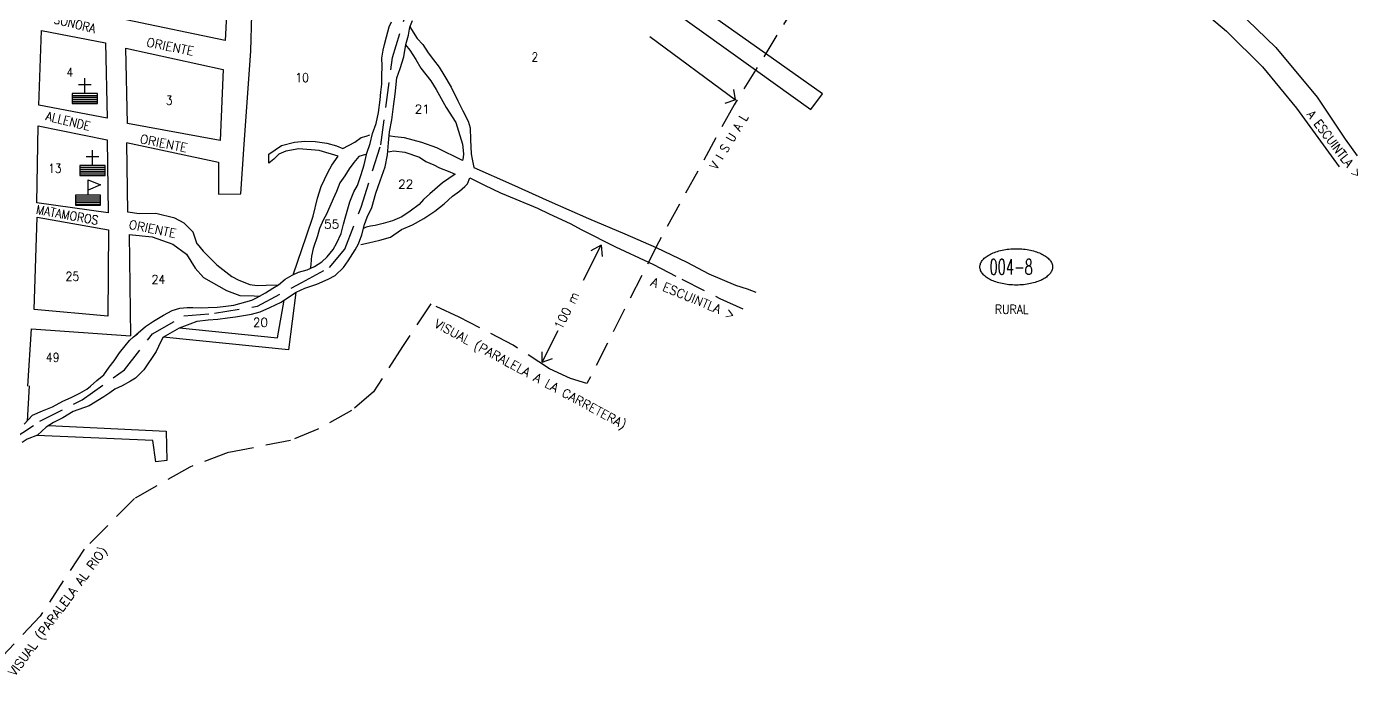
# Model space of a CAD drawing. Extents: x 533624 to 536047, y 1694598 to 1697264.
# Drawn here: x 534931 to 535986, y 1695003 to 1695522 of the extents above; entities that cross this region are included whole.
import ezdxf

# ---------------------------------------------------------------- set-up
doc = ezdxf.new("R2010")
doc.units = 0
doc.header["$LTSCALE"] = 80
doc.header["$MEASUREMENT"] = 0
doc.linetypes.add('HIDDEN', pattern=[0.375, 0.25, -0.125])
doc.layers.get('0').update_dxf_attribs({"linetype": 'CONTINUOUS'})
for name, color, linetype in [('4', 9, 'HIDDEN'), ('6', 10, 'CONTINUOUS'), ('9', 5, 'CONTINUOUS'), ('A', 3, 'CONTINUOUS'), ('C', 1, 'CONTINUOUS'), ('D', 6, 'CONTINUOUS'), ('F', 15, 'CONTINUOUS'), ('L', 14, 'CONTINUOUS')]:
    doc.layers.add(name, color=color, linetype=linetype)
doc.styles.add('ROMANS', font='ROMANS', dxfattribs={"height": 7})

# ---------------------------------------------------------------- blocks, each defined once
blk = doc.blocks.new('ESC')
for p, q in [((0, -2), (0, 10)), ((0, 10), (10, 6)), ((10, 6), (0, 2)), ((-10, -3.5), (10, -3.5)), ((-10, -5), (10, -5)), ((-10, -6.5), (10, -6.5)), ((-10, -8), (10, -8)), ((-10, -9.5), (10, -9.5))]:
    blk.add_line(p, q)
blk.add_lwpolyline([(-10, -2), (-10, -10), (10, -10), (10, -2)], close=True)
blk = doc.blocks.new('IGL')
for p, q in [((-5, 5), (5, 5)), ((0, -2), (0, 10)), ((-10, -3.5), (10, -3.5)), ((-10, -5), (10, -5)), ((-10, -6.5), (10, -6.5)), ((-10, -8), (10, -8)), ((-10, -9.5), (10, -9.5))]:
    blk.add_line(p, q)
blk.add_lwpolyline([(-10, -2), (-10, -10), (10, -10), (10, -2)], close=True)
blk = doc.blocks.new('ELL')
blk.add_circle((0, 0), 1)

msp = doc.modelspace()

# ---------------------------------------------------------------- linework, layer by layer
at = {"layer": '4', "color": 9, "linetype": 'HIDDEN'}
for points in [[(535557.0625, 1695566), (535491.6875, 1695459.75), (535432.0625, 1695351.125), (535375, 1695238.75), (535361.927965, 1695242.676282), (535345.220624, 1695250.484775), (535316.671149, 1695269.103018), (535273.660567, 1695291.43571), (535251.384112, 1695301.847034), (535251.384112, 1695301.847034), (535251.384112, 1695301.847034), (535251.384112, 1695301.847034), (535228.843576, 1695268.071417), (535205.873449, 1695232.115954), (535188.417941, 1695217.291395), (535161.805314, 1695202.563688), (535140.087489, 1695193.635247), (535090.633181, 1695183.982591), (535090.633181, 1695183.982591), (535060.240062, 1695172.601976), (535016.220353, 1695147.62827), (534976.36342, 1695107.346964), (534941.459259, 1695054.293631), (534892.578507, 1695002.660088)], [(534894.290942, 1695178.157785), (534941.349491, 1695208.842343), (534974.869107, 1695225.972264), (535008.388723, 1695249.525906), (535030.497405, 1695278.075775), (535055.458821, 1695292.350709), (535079.707054, 1695294.491949), (535113.939853, 1695300.201923), (535148.885835, 1695318.759338), (535170.994518, 1695330.893032), (535183.118634, 1695345.167967), (535195.955934, 1695378.714063), (535211.649816, 1695427.958185), (535220.921199, 1695497.191617), (535231.618949, 1695532.165207)]]:
    msp.add_lwpolyline(points, dxfattribs=at)
at = {"layer": '6'}
for points in [[(535417.3125, 1695808), (535474.5, 1695783), (535474.5, 1695783), (535583.3125, 1695731.875), (535583.3125, 1695731.875), (535668.3125, 1695688.375), (535668.3125, 1695688.375), (535737.75, 1695648.75), (535737.75, 1695648.75), (535798.75, 1695608.5), (535798.75, 1695608.5), (535846.3125, 1695572.75), (535846.3125, 1695572.75), (535883.75, 1695541.25), (535883.75, 1695541.25), (535921.25, 1695505.125), (535921.25, 1695505.125), (535953.875, 1695465.875), (535953.875, 1695465.875), (535976.0625, 1695432.625), (535976.0625, 1695432.625), (535985.75, 1695419.375)], [(535512, 1695746.875), (535512, 1695746.875), (535584.375, 1695711.375), (535584.375, 1695711.375), (535648, 1695678.875), (535648, 1695678.875), (535709.4375, 1695643.75), (535709.4375, 1695643.75), (535759.6875, 1695611.875), (535759.6875, 1695611.875), (535805.625, 1695580.5), (535805.625, 1695580.5), (535849.875, 1695545.5), (535849.875, 1695545.5), (535882.125, 1695518.25), (535882.125, 1695518.25), (535910.5, 1695489.75), (535910.5, 1695489.75), (535937.5625, 1695457), (535937.5625, 1695457), (535971.375, 1695410.5)]]:
    msp.add_lwpolyline(points, dxfattribs=at)
at = {"layer": '6', "color": 10, "linetype": 'CONTINUOUS'}
for points in [[(535508.743082, 1695487.467454), (535552.436323, 1695456.1321), (535561.725267, 1695468.499105), (535516.667968, 1695500.348272)], [(535429.807283, 1695346.690051), (535454.232133, 1695335.062196), (535471.686425, 1695325.719445), (535492.7072, 1695316.847759), (535502.08909, 1695313.950209), (535508.930026, 1695311.333927)]]:
    msp.add_lwpolyline(points, dxfattribs=at)
at = {"layer": '6', "color": 10, "linetype": 'HIDDEN'}
msp.add_lwpolyline([(535423.819499, 1695334.888548), (535427.754022, 1695333.052709), (535450.27408, 1695321.621237), (535480.384716, 1695306.29359), (535506.969224, 1695294.310344)], dxfattribs=at)
at = {"layer": '9', "color": 5, "linetype": 'CONTINUOUS'}
for points in [[(535017.33805, 1695277.356807), (535025.03893, 1695283.889572), (535031.443775, 1695288.146509), (535039.380188, 1695292.896033), (535046.288382, 1695296.638861), (535052.41465, 1695298.609209), (535058.016047, 1695299.05875), (535062.594607, 1695299.010325), (535069.71412, 1695298.680632), (535074.806789, 1695299.135554), (535081.931682, 1695299.31459), (535086.515622, 1695299.774893), (535095.177464, 1695300.955244), (535109.464915, 1695304.874417), (535113.044849, 1695306.617303), (535120.210098, 1695310.611805), (535126.100834, 1695314.365394), (535130.454622, 1695317.117667), (535135.84201, 1695321.385365), (535141.218637, 1695324.635606), (535146.332828, 1695327.125444), (535153.219499, 1695328.833356), (535159.099474, 1695331.569487), (535164.735845, 1695335.325766), (535169.103085, 1695339.349861), (535173.743522, 1695345.151817), (535176.849701, 1695350.206821), (535180.237148, 1695357.802779), (535182.095718, 1695365.160515), (535183.946217, 1695371.755157), (535187.116964, 1695382.914907), (535190.252736, 1695390.76792), (535193.104551, 1695395.825615), (535195.99403, 1695404.444411), (535198.364019, 1695412.051131), (535200.498476, 1695421.441091), (535203.12283, 1695429.04512), (535204.98678, 1695436.911584), (535207.870879, 1695445.021652), (535209.742901, 1695453.651209), (535211.119645, 1695463.55797), (535211.692941, 1695469.657335), (535212.523292, 1695476.008374), (535212.336186, 1695482.370175), (535212.67664, 1695490.507145), (535212.486843, 1695496.614581), (535213.571559, 1695502.96293), (535214.637442, 1695507.530728), (535216.228196, 1695513.619332), (535218.346511, 1695521.483106), (535220.170107, 1695525.534104)], [(535052.06415, 1695283.025323), (535060.422485, 1695286.059263), (535066.042715, 1695288.289355), (535074.701866, 1695289.215342), (535082.340869, 1695289.897726), (535089.982563, 1695290.834474), (535096.349744, 1695291.530309), (535109.092177, 1695293.685073), (535115.981539, 1695295.64735), (535123.650135, 1695299.127742), (535132.598625, 1695303.357776), (535139.260525, 1695307.866387), (535144.637152, 1695311.116628), (535151.2856, 1695314.353417), (535160.986422, 1695317.557922), (535169.932221, 1695321.533592), (535175.306157, 1695324.529468), (535181.98689, 1695330.81863), (535185.604488, 1695336.122618), (535191.291976, 1695344.711821), (535193.886736, 1695349.517841), (535196.505709, 1695356.613142), (535198.626714, 1695364.73128), (535200.723506, 1695370.560139), (535204.368008, 1695378.407771), (535207.538755, 1695389.567521), (535211.204779, 1695399.450069), (535215.138619, 1695410.601748), (535217.018711, 1695419.994398), (535217.629672, 1695429.654865), (535218.484236, 1695438.295184), (535220.367019, 1695447.942199), (535221.749144, 1695458.357688), (535223.125888, 1695468.264449), (535224.280552, 1695481.226272), (535226.902215, 1695488.575937), (535229.797075, 1695497.703462), (535231.428183, 1695507.607532), (535233.541118, 1695514.962577), (535234.625833, 1695521.310926), (535236.717245, 1695526.631056)], [(534928.823661, 1695206.554204), (534935.512464, 1695213.606459), (534943.435425, 1695217.084161), (534951.355696, 1695220.307498), (534959.543782, 1695224.799967), (534966.189541, 1695227.782392), (534973.095044, 1695231.270855), (534978.46898, 1695234.266732), (534981.548256, 1695236.778092), (534986.429606, 1695241.305535), (534992.071358, 1695245.570543), (534996.205756, 1695251.632244), (535000.329393, 1695256.676487), (535004.466481, 1695262.992552), (535008.849863, 1695268.542833), (535012.4567, 1695272.829364), (535015.541357, 1695275.849453), (535018.617942, 1695278.106449)], [(535039.178449, 1695275.605222), (535037.124667, 1695272.059675), (535033.480165, 1695264.212042), (535023.65828, 1695249.561139), (535017.229221, 1695243.014922), (535013.135178, 1695240.768688), (535006.481349, 1695237.02317), (535000.855738, 1695234.284348), (534996.756314, 1695231.529385), (534992.142781, 1695228.271073), (534980.363999, 1695221.01826), (534967.597353, 1695216.574216), (534959.403886, 1695211.573018), (534952.241328, 1695207.832881), (534946.350592, 1695204.079292), (534939.415495, 1695197.792821), (534931.24086, 1695194.572173), (534927.398491, 1695192.068884)]]:
    msp.add_lwpolyline(points, dxfattribs=at)
at = {"layer": 'F'}
for p, q in [((535011, 1695374.5), (535010.375, 1695429.375)), ((535066.125, 1695349.25), (535062.75, 1695358.75)), ((534931.875, 1695236.625), (534934.5625, 1695282.125)), ((534934.5625, 1695282.125), (535013.1875, 1695276.5))]:
    msp.add_line(p, q, dxfattribs=at)
at = {"layer": 'F', "color": 15, "linetype": 'CONTINUOUS'}
for points in [[(535516.667968, 1695500.348272), (535317.300343, 1695641.273118), (535187.34825, 1695669.358822), (535198.172408, 1695754.72034), (535237.328385, 1695752.779845), (535252.60101, 1695753.635884)], [(535010.046794, 1695429.815247), (535082.89334, 1695414.289991), (535082.878673, 1695388.85086), (535100.689562, 1695389.171267), (535103.395841, 1695428.573537), (535108.500227, 1695502.29348), (535110.136457, 1695560.786532), (535156.823824, 1695549.353844), (535159.796703, 1695565.857937), (535111.840205, 1695577.558441), (535115.866472, 1695669.606072), (535298.375145, 1695631.806354), (535314.097312, 1695627.060995), (535508.743082, 1695487.467454)], [(535234.628524, 1695521.56529), (535240.382054, 1695512.346294), (535244.909497, 1695507.464945), (535249.166434, 1695501.0601), (535253.431442, 1695495.418347), (535257.948124, 1695489.51954), (535261.701713, 1695483.628804), (535267.447172, 1695473.646715), (535272.675831, 1695462.906913), (535276.662262, 1695454.978572), (535280.900367, 1695446.793175), (535282.370056, 1695441.435381), (535282.779244, 1695432.018517), (535283.169598, 1695420.821103), (535284.144011, 1695416.740511), (535284.864059, 1695412.66261), (535285.345885, 1695410.113585), (535315.223679, 1695396.823543), (535345.098782, 1695383.279137), (535376.245708, 1695369.721279), (535405.116805, 1695357.459456), (535429.864476, 1695346.650196)], [(535231.171129, 1695507.355858), (535234.686495, 1695502.993998), (535239.4414, 1695495.566315), (535243.441282, 1695488.909795), (535251.218966, 1695478.651819), (535255.473213, 1695471.992609), (535263.462216, 1695457.662112), (535270.966703, 1695445.626276), (535276.382469, 1695428.524674), (535277.064853, 1695420.88567), (535276.780895, 1695418.090352), (535276.245263, 1695415.552089), (535256.001033, 1695425.687526), (535244.088951, 1695429.883801), (535230.390937, 1695433.59018), (535222.768076, 1695434.433983), (535219.212355, 1695434.980376), (535218.167823, 1695435.095999)], [(535142.032137, 1695325.031658), (535152.741579, 1695355.804054), (535157.995667, 1695371.520841), (535161.453062, 1695385.730273), (535164.347922, 1695394.857798), (535169.553584, 1695405.996026), (535172.667834, 1695411.814124), (535177.833141, 1695419.136885), (535162.617012, 1695423.622499), (535146.602816, 1695424.809446), (535136.406717, 1695422.882144), (535130.786487, 1695420.652051), (535126.673612, 1695416.625266), (535122.823171, 1695413.358883), (535122.8985, 1695420.481086), (535132.894041, 1695427.498367), (535143.098211, 1695430.188763), (535151.500307, 1695430.863076), (535159.639968, 1695430.776986), (535168.783635, 1695429.408313), (535176.393045, 1695427.292688), (535181.45881, 1695425.203966), (535190.9241, 1695430.191713), (535196.049052, 1695433.699008), (535199.87797, 1695434.930475), (535202.941104, 1695435.915649)], [(535199.470257, 1695420.434395), (535194.109773, 1695418.71034), (535190.243191, 1695413.917771), (535186.628283, 1695408.868148), (535183.010684, 1695403.56416), (535179.133341, 1695397.754133), (535176.517058, 1695390.913197), (535173.911537, 1695385.089719), (535171.303325, 1695379.011876), (535168.181004, 1695372.430686), (535166.108425, 1695368.891107), (535162.980723, 1695361.801187), (535161.392659, 1695355.966948), (535157.978309, 1695345.827345), (535156.64192, 1695339.736051), (535156.360652, 1695337.195097), (535156.060552, 1695332.873593), (535155.575734, 1695329.929784)], [(535216.79125, 1695422.540733), (535219.08322, 1695422.770884), (535221.886609, 1695423.25002), (535230.778602, 1695422.138401), (535242.184645, 1695418.201871), (535247.236959, 1695414.841327), (535253.569166, 1695412.230425), (535258.123513, 1695409.89272), (535266.2282, 1695406.499893), (535268.761083, 1695405.455532), (535270.533562, 1695404.673606), (535260.540712, 1695397.91069), (535250.526339, 1695389.112858), (535245.390625, 1695384.588105), (535242.043533, 1695380.807613), (535234.864833, 1695375.541289), (535228.202933, 1695371.032678), (535220.791391, 1695367.80396), (535213.390611, 1695365.592699), (535207.015359, 1695364.133771), (535203.446186, 1695363.408342), (535200.131378, 1695362.680223), (535197.831337, 1695361.686978)], [(535195.661906, 1695348.99028), (535201.780103, 1695350.197535), (535210.961435, 1695352.389963), (535219.382363, 1695354.844827), (535228.095321, 1695360.858102), (535236.784065, 1695364.582097), (535245.740626, 1695369.575224), (535254.450893, 1695375.334135), (535261.889338, 1695381.106497), (535268.57007, 1695387.395659), (535273.954768, 1695391.408993), (535278.316627, 1695394.924359), (535280.375755, 1695397.192116), (535282.204732, 1695401.751843), (535293.846307, 1695396.032072), (535306.50265, 1695390.047175), (535318.658336, 1695384.830752), (535335.882477, 1695377.779971), (535344.99386, 1695373.358925), (535361.701201, 1695365.550432), (535371.061568, 1695360.617967), (535397.629934, 1695347.108534), (535423.819499, 1695334.888548)], [(535066.006883, 1695349.557984), (535070.699034, 1695343.697751), (535081.523711, 1695332.898762), (535093.636351, 1695323.612508), (535098.94841, 1695320.758003), (535107.81619, 1695317.357105), (535113.6585, 1695316.532134), (535120.783394, 1695316.71117), (535130.148605, 1695316.924216)], [(535144.284117, 1695310.903214), (535138.302513, 1695265.392912), (535039.178449, 1695275.605222)], [(535052.06415, 1695283.025323), (535129.753665, 1695274.895866), (535135.004895, 1695304.986281)], [(534932.7076, 1695237.040268), (534931.130311, 1695208.986191)], [(534948.496698, 1695205.446796), (535041.461357, 1695201.038199), (535041.979631, 1695177.882967), (535033.31779, 1695176.702616), (535030.951707, 1695193.51757), (534938.893294, 1695197.587084)]]:
    msp.add_lwpolyline(points, dxfattribs=at)
at = {"layer": 'F'}
for points in [[(535008.125, 1695585.625), (535091, 1695566.875), (535088.3125, 1695510.625), (535009.625, 1695527), (535008.125, 1695585.625)], [(534942.625, 1695518.625), (534993.4375, 1695508.75), (534994.625, 1695449.125), (534940.5625, 1695459.375), (534942.625, 1695518.625)], [(535009.5625, 1695504.625), (535086.6875, 1695487.75), (535084.3125, 1695431.5), (535010.75, 1695444.875), (535009.5625, 1695504.625)], [(534938.9375, 1695382), (534939.875, 1695443), (534994.5625, 1695431.875), (534995.4375, 1695374.125), (534938.9375, 1695382)], [(535062.75, 1695358.75), (535055.8125, 1695366), (535048.4375, 1695370), (535033.125, 1695373.5), (535020, 1695373.25), (535011, 1695374.5)], [(534939.0625, 1695370.75), (534995.625, 1695360.5), (534995.25, 1695292.25), (534936.875, 1695297.375), (534939.0625, 1695370.75)], [(535012, 1695356.875), (535030.3125, 1695355.125), (535046.75, 1695349.375), (535057.4375, 1695341.25), (535064.375, 1695330.125), (535071, 1695322.875)], [(535012, 1695356.875), (535013.1875, 1695276.5)], [(535071, 1695322.88), (535089.193445, 1695312.598414), (535099.843886, 1695308.690935), (535111.204356, 1695308.33571), (535115.770929, 1695308.137045)], [(535039.178449, 1695275.605222), (535052.06415, 1695283.025323)]]:
    msp.add_lwpolyline(points, dxfattribs=at)
at = {"layer": 'L', "color": 14}
for points in [[(535424.833912, 1695513.956917), (535492.871587, 1695463.729066)], [(535492.871587, 1695463.729066), (535491.411908, 1695471.848185)], [(535492.871587, 1695463.729066), (535484.22797, 1695460.698566)], [(535372.268318, 1695320.611594), (535386.279915, 1695348.431683)], [(535386.279915, 1695348.431683), (535378.133167, 1695343.984917)], [(535386.279915, 1695348.431683), (535387.020528, 1695339.538151)], [(535339.621268, 1695255.790726), (535352.29204, 1695280.948602)], [(535339.621268, 1695255.790726), (535339.621268, 1695263.94313)], [(535339.621268, 1695255.790726), (535347.768016, 1695258.755237)]]:
    msp.add_lwpolyline(points, dxfattribs=at)

# ---------------------------------------------------------------- block references
at = {"layer": '4', "color": 9, "linetype": 'HIDDEN', "xscale": 28.8, "yscale": 14.4, "zscale": 28.8}
msp.add_blockref('ELL', (535715.38, 1695331.25), dxfattribs=at)
at = {"layer": 'A', "color": 3}
for name, p in [('IGL', (534976.94, 1695470.75)), ('IGL', (534983.097857, 1695413.685372)), ('ESC', (534979.5, 1695390.176973))]:
    msp.add_blockref(name, p, dxfattribs=at)

# ---------------------------------------------------------------- texts
at = {"layer": '4', "color": 9, "linetype": 'HIDDEN', "style": 'ROMANS'}
for s, height, width, p in [('004-8', 12, 0.63, (535694.19, 1695325.25)), ('RURAL', 7, 0.9, (535698.467949, 1695294.064107))]:
    msp.add_text(s, height=height, dxfattribs=dict(at, width=width)).set_placement(p)
at = {"layer": 'C', "color": 1, "style": 'ROMANS', "width": 0.9}
for s, p in [('2', (535331.035743, 1695494.189855)), ('4', (534962.355991, 1695482.07738)), ('10', (535143.787704, 1695477.790523)), ('3', (535041.19, 1695459.75)), ('13', (534947.743628, 1695405.842056)), ('25', (534961.69, 1695320.25)), ('24', (535029.88, 1695317.75)), ('49', (534946.06, 1695256))]:
    msp.add_text(s, height=7, dxfattribs=at).set_placement(p)
at = {"layer": 'C', "color": 1, "linetype": 'CONTINUOUS', "style": 'ROMANS'}
for s, p in [('21', (535238.460535, 1695452.795815)), ('22', (535225.362505, 1695393.312513)), ('55', (535166.634954, 1695361.652728)), ('20', (535110.199614, 1695283.787203))]:
    msp.add_text(s, height=7, dxfattribs=at).set_placement(p)
at = {"layer": 'D', "color": 6, "style": 'ROMANS', "width": 0.9}
for s, rotation, p in [('SONORA', 346.17, (534951.77753, 1695524.575891)), ('ALLENDE', 346.17, (534945.495618, 1695447.761629)), ('V I S U A L', 58.84, (535477.81, 1695407.75)), ('A ESCUINTLA >', 307.301635, (535945.316275, 1695451.89624)), ('MATAMOROS', 349.824078, (534937.823601, 1695373.419857))]:
    msp.add_text(s, height=7, rotation=rotation, dxfattribs=at).set_placement(p)
at = {"layer": 'D', "color": 6, "style": 'ROMANS'}
for p in [(535025.360382, 1695506.141531), (535020.129649, 1695429.507944), (535011.323463, 1695361.689477)]:
    msp.add_text('ORIENTE', height=7, rotation=348.719652, dxfattribs=at).set_placement(p)
at = {"layer": 'D', "color": 6, "linetype": 'CONTINUOUS', "style": 'ROMANS'}
for s, rotation, p in [('A ESCUINTLA >', 337.443428, (535424.939936, 1695316.658449)), ('VISUAL (PARALELA A LA CARRETERA)', 331.509806, (535253.315115, 1695284.049753)), ('VISUAL (PARALELA AL RIO)', 53.670751, (534921.480449, 1695006.08294))]:
    msp.add_text(s, height=7, rotation=rotation, dxfattribs=at).set_placement(p)
at = {"layer": 'L', "color": 14, "style": 'ROMANS'}
msp.add_text('100 m', height=7, rotation=63.465334, dxfattribs=at).set_placement((535354.982009, 1695280.880664))

doc.saveas('drawing.dxf')
